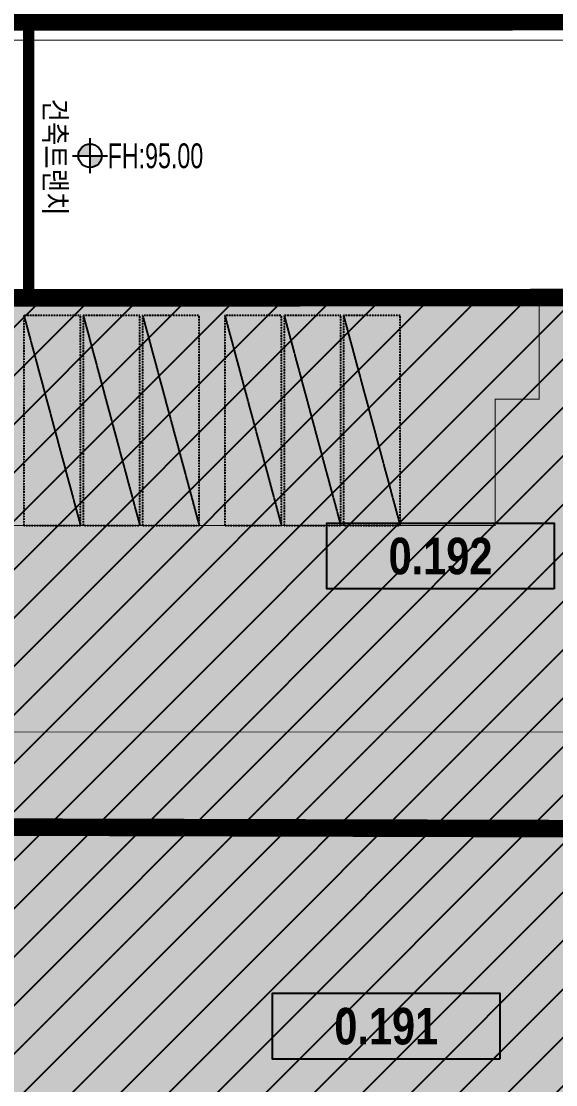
# Model space of a CAD drawing. Header units: inches. Extents: x 7998 to 323252, y 7981 to 229604.
# Drawn here: x 117212 to 146476, y 83971 to 142182 of the extents above; entities that cross this region are included whole.
import ezdxf
from ezdxf.enums import TextEntityAlignment as Align

# ---------------------------------------------------------------- set-up
doc = ezdxf.new("R2010")
doc.units = ezdxf.units.IN
doc.header["$MEASUREMENT"] = 0
for name, pattern in [('DASHED', [0.75, 0.5, -0.25]), ('XREF_BASE$0$CENTER', [2, 1.25, -0.25, 0.25, -0.25]), ('XREF_BASE$0$HID', [2, 1.1, -0.9])]:
    doc.linetypes.add(name, pattern=pattern)
for name, color, linetype in [('-00 기호-우수-U형플륨관D200', 4, 'Continuous'), ('0-건축트랜치', 251, 'Continuous'), ('CD_BASIN AREA', 30, 'Continuous'), ('CD_BASIN AREA_TEXT', 240, 'Continuous'), ('CD_BOX', 130, 'Continuous'), ('CE_SITE_FH', 170, 'Continuous'), ('XREF_BASE$0$2F', 5, 'XREF_BASE$0$HID'), ('XREF_BASE$0$A-FLOR-PFIX', 6, 'Continuous'), ('XREF_BASE$0$COL', 2, 'Continuous'), ('XREF_BASE$0$사업부지', 7, 'Continuous'), ('XREF_BASE$0$지상1층', 253, 'Continuous'), ('XREF_BASE$0$지상1층 평면도$0$A-PK', 6, 'Continuous'), ('XREF_BASE$0$지하2층외벽선', 6, 'Continuous')]:
    doc.layers.add(name, color=color, linetype=linetype)
doc.layers.add('CE_FH_TEXT', color=130, linetype='Continuous', lineweight=20)
doc.layers.add('XREF_BASE$0$CE_FH_TEXT', color=130, linetype='Continuous', lineweight=20)
doc.styles.add('나눔고딕B', font='나눔고딕BOLD.TTF')
doc.styles.add('나눔고딕N', font='나눔고딕.TTF')
doc.styles.add('휴먼엑스포', font='HMFMMUEX.TTC')
doc.linetypes.add('U', pattern='A,0.5,-0.0645,["U",휴먼엑스포,S=0.4,R=0,X=0,Y=-0.2],-0.4355,0.25', length=1.25)

# ---------------------------------------------------------------- blocks, each defined once
blk = doc.blocks.new('XREF_BASE$0$A$C1BFD5BFA')
at = {"layer": 'XREF_BASE$0$COL', "color": 8}
for points in [[(100200, 22900), (100200, 58200), (0, 58200)], [(95500, 57800), (4700, 57800)]]:
    blk.add_lwpolyline(points, dxfattribs=at)
blk = doc.blocks.new('XREF_BASE$0$G$C0DE8C9DA')
at = {"layer": 'XREF_BASE$0$A-FLOR-PFIX', "color": 8}
for p, q in [((23200, 14900), (800, 14900)), ((91100, 14900), (23700, 14900))]:
    blk.add_line(p, q, dxfattribs=at)
for points in [[(23700, 14900), (23700, 200), (23200, 200), (23200, 14900)], [(23650, 14850), (23650, 250), (23250, 250), (23250, 14850)], [(23620, 14785), (23620, 14735), (23280, 14735), (23280, 14785)], [(23620, 14685), (23620, 14635), (23280, 14635), (23280, 14685)], [(23620, 14585), (23620, 14535), (23280, 14535), (23280, 14585)], [(23620, 14485), (23620, 14435), (23280, 14435), (23280, 14485)], [(23620, 14385), (23620, 14335), (23280, 14335), (23280, 14385)], [(23620, 14285), (23620, 14235), (23280, 14235), (23280, 14285)], [(23620, 14185), (23620, 14135), (23280, 14135), (23280, 14185)], [(23620, 14085), (23620, 14035), (23280, 14035), (23280, 14085)], [(23620, 13985), (23620, 13935), (23280, 13935), (23280, 13985)], [(23620, 13885), (23620, 13835), (23280, 13835), (23280, 13885)], [(23620, 13785), (23620, 13735), (23280, 13735), (23280, 13785)], [(23620, 13685), (23620, 13635), (23280, 13635), (23280, 13685)], [(23620, 13585), (23620, 13535), (23280, 13535), (23280, 13585)], [(23620, 13485), (23620, 13435), (23280, 13435), (23280, 13485)], [(23620, 13385), (23620, 13335), (23280, 13335), (23280, 13385)], [(23620, 13285), (23620, 13235), (23280, 13235), (23280, 13285)], [(23620, 13185), (23620, 13135), (23280, 13135), (23280, 13185)], [(23620, 13085), (23620, 13035), (23280, 13035), (23280, 13085)], [(23620, 12985), (23620, 12935), (23280, 12935), (23280, 12985)], [(23620, 12885), (23620, 12835), (23280, 12835), (23280, 12885)], [(23620, 12785), (23620, 12735), (23280, 12735), (23280, 12785)], [(23620, 12685), (23620, 12635), (23280, 12635), (23280, 12685)], [(23620, 12585), (23620, 12535), (23280, 12535), (23280, 12585)], [(23620, 12485), (23620, 12435), (23280, 12435), (23280, 12485)], [(23620, 12385), (23620, 12335), (23280, 12335), (23280, 12385)], [(23620, 12285), (23620, 12235), (23280, 12235), (23280, 12285)], [(23620, 12185), (23620, 12135), (23280, 12135), (23280, 12185)], [(23620, 12085), (23620, 12035), (23280, 12035), (23280, 12085)], [(23620, 11985), (23620, 11935), (23280, 11935), (23280, 11985)], [(23620, 11885), (23620, 11835), (23280, 11835), (23280, 11885)], [(23620, 11785), (23620, 11735), (23280, 11735), (23280, 11785)], [(23620, 11685), (23620, 11635), (23280, 11635), (23280, 11685)], [(23620, 11585), (23620, 11535), (23280, 11535), (23280, 11585)], [(23620, 11485), (23620, 11435), (23280, 11435), (23280, 11485)], [(23620, 11385), (23620, 11335), (23280, 11335), (23280, 11385)], [(23620, 11285), (23620, 11235), (23280, 11235), (23280, 11285)], [(23620, 11185), (23620, 11135), (23280, 11135), (23280, 11185)], [(23620, 11085), (23620, 11035), (23280, 11035), (23280, 11085)], [(23620, 10985), (23620, 10935), (23280, 10935), (23280, 10985)], [(23620, 10885), (23620, 10835), (23280, 10835), (23280, 10885)], [(23620, 10785), (23620, 10735), (23280, 10735), (23280, 10785)], [(23620, 10685), (23620, 10635), (23280, 10635), (23280, 10685)], [(23620, 10585), (23620, 10535), (23280, 10535), (23280, 10585)], [(23620, 10485), (23620, 10435), (23280, 10435), (23280, 10485)], [(23620, 10385), (23620, 10335), (23280, 10335), (23280, 10385)], [(23620, 10285), (23620, 10235), (23280, 10235), (23280, 10285)], [(23620, 10185), (23620, 10135), (23280, 10135), (23280, 10185)], [(23620, 10085), (23620, 10035), (23280, 10035), (23280, 10085)], [(23620, 9985), (23620, 9935), (23280, 9935), (23280, 9985)], [(23620, 9885), (23620, 9835), (23280, 9835), (23280, 9885)], [(23620, 9785), (23620, 9735), (23280, 9735), (23280, 9785)], [(23620, 9685), (23620, 9635), (23280, 9635), (23280, 9685)], [(23620, 9585), (23620, 9535), (23280, 9535), (23280, 9585)], [(23620, 9485), (23620, 9435), (23280, 9435), (23280, 9485)], [(23620, 9385), (23620, 9335), (23280, 9335), (23280, 9385)], [(23620, 9285), (23620, 9235), (23280, 9235), (23280, 9285)], [(23620, 9185), (23620, 9135), (23280, 9135), (23280, 9185)], [(23620, 9085), (23620, 9035), (23280, 9035), (23280, 9085)], [(23620, 8985), (23620, 8935), (23280, 8935), (23280, 8985)], [(23620, 8885), (23620, 8835), (23280, 8835), (23280, 8885)], [(23620, 8785), (23620, 8735), (23280, 8735), (23280, 8785)], [(23620, 8685), (23620, 8635), (23280, 8635), (23280, 8685)], [(23620, 8585), (23620, 8535), (23280, 8535), (23280, 8585)], [(23620, 8485), (23620, 8435), (23280, 8435), (23280, 8485)], [(23620, 8385), (23620, 8335), (23280, 8335), (23280, 8385)], [(23620, 8285), (23620, 8235), (23280, 8235), (23280, 8285)], [(23620, 8185), (23620, 8135), (23280, 8135), (23280, 8185)], [(23620, 8085), (23620, 8035), (23280, 8035), (23280, 8085)], [(23620, 7985), (23620, 7935), (23280, 7935), (23280, 7985)], [(23620, 7885), (23620, 7835), (23280, 7835), (23280, 7885)], [(23620, 7785), (23620, 7735), (23280, 7735), (23280, 7785)], [(23620, 7685), (23620, 7635), (23280, 7635), (23280, 7685)], [(23620, 7585), (23620, 7535), (23280, 7535), (23280, 7585)], [(23620, 7485), (23620, 7435), (23280, 7435), (23280, 7485)], [(23620, 7385), (23620, 7335), (23280, 7335), (23280, 7385)], [(23620, 7285), (23620, 7235), (23280, 7235), (23280, 7285)], [(23620, 7185), (23620, 7135), (23280, 7135), (23280, 7185)], [(23620, 7085), (23620, 7035), (23280, 7035), (23280, 7085)], [(23620, 6985), (23620, 6935), (23280, 6935), (23280, 6985)], [(23620, 6885), (23620, 6835), (23280, 6835), (23280, 6885)], [(23620, 6785), (23620, 6735), (23280, 6735), (23280, 6785)], [(23620, 6685), (23620, 6635), (23280, 6635), (23280, 6685)], [(23620, 6585), (23620, 6535), (23280, 6535), (23280, 6585)], [(23620, 6485), (23620, 6435), (23280, 6435), (23280, 6485)], [(23620, 6385), (23620, 6335), (23280, 6335), (23280, 6385)], [(23620, 6285), (23620, 6235), (23280, 6235), (23280, 6285)], [(23620, 6185), (23620, 6135), (23280, 6135), (23280, 6185)], [(23620, 6085), (23620, 6035), (23280, 6035), (23280, 6085)], [(23620, 5985), (23620, 5935), (23280, 5935), (23280, 5985)], [(23620, 5885), (23620, 5835), (23280, 5835), (23280, 5885)], [(23620, 5785), (23620, 5735), (23280, 5735), (23280, 5785)], [(23620, 5685), (23620, 5635), (23280, 5635), (23280, 5685)], [(23620, 5585), (23620, 5535), (23280, 5535), (23280, 5585)], [(23620, 5485), (23620, 5435), (23280, 5435), (23280, 5485)], [(23620, 5385), (23620, 5335), (23280, 5335), (23280, 5385)], [(23620, 5285), (23620, 5235), (23280, 5235), (23280, 5285)], [(23620, 5185), (23620, 5135), (23280, 5135), (23280, 5185)], [(23620, 5085), (23620, 5035), (23280, 5035), (23280, 5085)], [(23620, 4985), (23620, 4935), (23280, 4935), (23280, 4985)], [(23620, 4885), (23620, 4835), (23280, 4835), (23280, 4885)], [(23620, 4785), (23620, 4735), (23280, 4735), (23280, 4785)], [(23620, 4685), (23620, 4635), (23280, 4635), (23280, 4685)], [(23620, 4585), (23620, 4535), (23280, 4535), (23280, 4585)], [(23620, 4485), (23620, 4435), (23280, 4435), (23280, 4485)], [(23620, 4385), (23620, 4335), (23280, 4335), (23280, 4385)], [(23620, 4285), (23620, 4235), (23280, 4235), (23280, 4285)], [(23620, 4185), (23620, 4135), (23280, 4135), (23280, 4185)], [(23620, 4085), (23620, 4035), (23280, 4035), (23280, 4085)], [(23620, 3985), (23620, 3935), (23280, 3935), (23280, 3985)], [(23620, 3885), (23620, 3835), (23280, 3835), (23280, 3885)], [(23620, 3785), (23620, 3735), (23280, 3735), (23280, 3785)], [(23620, 3685), (23620, 3635), (23280, 3635), (23280, 3685)], [(23620, 3585), (23620, 3535), (23280, 3535), (23280, 3585)], [(23620, 3485), (23620, 3435), (23280, 3435), (23280, 3485)], [(23620, 3385), (23620, 3335), (23280, 3335), (23280, 3385)], [(23620, 3285), (23620, 3235), (23280, 3235), (23280, 3285)], [(23620, 3185), (23620, 3135), (23280, 3135), (23280, 3185)], [(23620, 3085), (23620, 3035), (23280, 3035), (23280, 3085)], [(23620, 2985), (23620, 2935), (23280, 2935), (23280, 2985)], [(23620, 2885), (23620, 2835), (23280, 2835), (23280, 2885)], [(23620, 2785), (23620, 2735), (23280, 2735), (23280, 2785)], [(23620, 2685), (23620, 2635), (23280, 2635), (23280, 2685)], [(23620, 2585), (23620, 2535), (23280, 2535), (23280, 2585)], [(23620, 2485), (23620, 2435), (23280, 2435), (23280, 2485)], [(23620, 2385), (23620, 2335), (23280, 2335), (23280, 2385)], [(23620, 2285), (23620, 2235), (23280, 2235), (23280, 2285)], [(23620, 2185), (23620, 2135), (23280, 2135), (23280, 2185)], [(23620, 2085), (23620, 2035), (23280, 2035), (23280, 2085)], [(23620, 1985), (23620, 1935), (23280, 1935), (23280, 1985)], [(23620, 1885), (23620, 1835), (23280, 1835), (23280, 1885)], [(23620, 1785), (23620, 1735), (23280, 1735), (23280, 1785)], [(23620, 1685), (23620, 1635), (23280, 1635), (23280, 1685)], [(23620, 1585), (23620, 1535), (23280, 1535), (23280, 1585)], [(23620, 1485), (23620, 1435), (23280, 1435), (23280, 1485)], [(23620, 1385), (23620, 1335), (23280, 1335), (23280, 1385)], [(23620, 1285), (23620, 1235), (23280, 1235), (23280, 1285)], [(23620, 1185), (23620, 1135), (23280, 1135), (23280, 1185)], [(23620, 1085), (23620, 1035), (23280, 1035), (23280, 1085)], [(23620, 1008), (23620, 958), (23280, 958), (23280, 1008)], [(23620, 930), (23620, 880), (23280, 880), (23280, 930)], [(23620, 830), (23620, 780), (23280, 780), (23280, 830)], [(23620, 730), (23620, 680), (23280, 680), (23280, 730)], [(23620, 630), (23620, 580), (23280, 580), (23280, 630)], [(23620, 530), (23620, 480), (23280, 480), (23280, 530)], [(23620, 430), (23620, 380), (23280, 380), (23280, 430)], [(23620, 330), (23620, 280), (23280, 280), (23280, 330)]]:
    blk.add_lwpolyline(points, close=True, dxfattribs=at)
blk = doc.blocks.new('XREF_BASE$0$A$C55BF2D68')
at = {"layer": 'XREF_BASE$0$지상1층 평면도$0$A-PK', "color": 8, "linetype": 'XREF_BASE$0$HID'}
for p, q in [((48903, 107356, 103000), (52003, 95856, 103000)), ((52153, 107356, 103000), (55253, 95856, 103000)), ((55403, 107356, 103000), (58503, 95856, 103000)), ((59903, 107356, 103000), (63003, 95856, 103000)), ((63153, 107356, 103000), (66253, 95856, 103000)), ((66403, 107356, 103000), (69503, 95856, 103000))]:
    blk.add_line(p, q, dxfattribs=at)
at = {"layer": 'XREF_BASE$0$지상1층 평면도$0$A-PK', "color": 8, "linetype": 'XREF_BASE$0$HID', "elevation": 103000}
for points in [[(48903, 107356), (48903, 95856), (52003, 95856), (52003, 107356)], [(52153, 107356), (52153, 95856), (55253, 95856), (55253, 107356)], [(55403, 107356), (55403, 95856), (58503, 95856), (58503, 107356)], [(59903, 107356), (59903, 95856), (63003, 95856), (63003, 107356)], [(63153, 107356), (63153, 95856), (66253, 95856), (66253, 107356)], [(66403, 107356), (66403, 95856), (69503, 95856), (69503, 107356)]]:
    blk.add_lwpolyline(points, close=True, dxfattribs=at)
blk = doc.blocks.new('XREF_BASE', base_point=(0, 0))
at = {"layer": 'XREF_BASE$0$2F', "linetype": 'ByBlock'}
h = blk.add_hatch(dxfattribs=at)
h.set_pattern_fill('ANSI31', color=8, scale=15000)
h.set_pattern_definition([(45, (-2584541.3, 1388298.8), (-1325.8252, 1325.8252), [])])
h.paths.add_polyline_path([(105077, 127089), (105077, 68889), (205277, 68889), (205277, 81889), (211599, 81889), (211599, 91789), (205277, 91789), (205277, 127089)])
at = {"layer": 'XREF_BASE$0$사업부지', "linetype": 'Continuous', "ltscale": 10}
h = blk.add_hatch(dxfattribs=at)
h.set_pattern_fill('AR-HBONE', color=8, scale=100, angle=14.62513, style=0)
h.set_pattern_definition([(59.62512505, (-197428128.22, -418529398.62), (-142.83199963, 547.356392), [1200, -400]), (149.62512505, (-197427925.96, -418529053.53), (-142.83199963, 547.356392), [1200, -400])])
edge = h.paths.add_edge_path()
edge.add_arc((226784, 143735), 43739, 177.97379, 182.02621, ccw=False)
edge.add_line((183072, 145281), (144869, 145281))
edge.add_line((144869, 145281), (144869, 142188))
edge.add_line((144869, 142188), (183072, 142188))
h = blk.add_hatch(dxfattribs=at)
h.set_pattern_fill('AR-HBONE', color=8, scale=100, angle=14.62513, style=0)
h.set_pattern_definition([(59.62512505, (-197505235.8, -418325729.87), (-142.83199963, 547.356392), [1200, -400]), (149.62512505, (-197505033.53, -418325384.78), (-142.83199963, 547.356392), [1200, -400])])
edge = h.paths.add_edge_path()
edge.add_arc((69656, 120961), 8500, 12.08953, 71.41029, ccw=False)
edge.add_arc((69656, 120961), 8500, 360, 12.08953, ccw=False)
edge.add_line((78156, 120961), (78156, 82685))
edge.add_arc((107656, 82685), 29500, 180, 238.20401)
edge.add_line((92113, 57612), (124240, 37695))
edge.add_arc((133461, 52569), 17500, 238.20401, 296.88928)
edge.add_arc((133461, 52569), 17500, 296.88928, 329.81131)
edge.add_arc((160256, 36981), 13500, 90, 149.81131, ccw=False)
edge.add_line((160256, 50481), (162177, 50481))
edge.add_line((162177, 50481), (162177, 51981))
edge.add_line((162177, 51981), (160256, 51981))
edge.add_arc((160256, 36981), 15000, 90, 149.81131)
edge.add_arc((133461, 52569), 16000, 296.88928, 329.81131, ccw=False)
edge.add_arc((133461, 52569), 16000, 238.20401, 296.88928, ccw=False)
edge.add_line((125030, 38970), (92903, 58887))
edge.add_arc((107656, 82685), 28000, 180, 238.20401, ccw=False)
edge.add_line((79656, 82685), (79656, 120961))
edge.add_arc((69656, 120961), 10000, 360, 12.08953)
edge.add_arc((69656, 120961), 10000, 12.08953, 76.96135)
edge.add_line((71912, 130703), (72366, 129018))
at = {"layer": 'XREF_BASE$0$지상1층'}
h = blk.add_hatch(color=253, dxfattribs=at)
h.dxf.hatch_style = 1
h.paths.add_polyline_path([(89669, 80385), (89669, 106985), (97072, 106985), (97072, 106985), (97072, 114785), (94869, 114785), (94869, 123885), (105269, 123885), (105269, 127085), (109769, 127085), (205269, 127085), (205269, 69085), (105269, 69085), (105269, 75985), (102769, 75985), (102769, 80385)])
at = {"color": 8}
blk.add_line((185472, 141988), (94972, 141988), dxfattribs=at)
blk.add_lwpolyline([(105072, 124588), (94172, 124588), (94172, 118188), (94872, 118188), (94872, 114788), (97072, 114788), (97072, 106988), (89672, 106988), (89672, 80388), (102772, 80388), (102772, 75988), (105272, 75988), (105272, 69088), (205072, 69088), (205072, 102988), (205272, 102988), (205272, 127088), (105072, 127088)], close=True, dxfattribs=at)
at = {"layer": 'XREF_BASE$0$2F', "color": 8}
blk.add_lwpolyline([(105077, 127089), (105077, 68889), (205277, 68889), (205277, 81889), (211599, 81889), (211599, 91789), (205277, 91789), (205277, 127089)], close=True, dxfattribs=at)
at = {"layer": 'XREF_BASE$0$CE_FH_TEXT', "color": 8, "linetype": 'XREF_BASE$0$CENTER', "const_width": 53.3}
blk.add_lwpolyline([(89669, 109485), (97269, 109485), (97269, 106185), (105069, 106185), (105069, 103285), (205069, 103285), (205069, 127085), (200569, 127085), (200569, 121505), (198169, 121505), (198169, 114585), (150269, 114585), (150269, 127085), (145569, 127085), (145569, 121505), (143169, 121505), (143169, 114585), (112169, 114585), (112169, 121505), (109769, 121505), (109769, 127085), (105069, 127085), (105069, 123885), (89669, 123885)], close=True, dxfattribs=at)
at = {"layer": 'XREF_BASE$0$지상1층', "color": 8}
blk.add_lwpolyline([(89669, 80385), (89669, 106985), (97069, 106985), (97069, 109885), (102769, 109885), (102769, 114785), (94869, 114785), (94869, 123885), (105269, 123885), (105269, 127085), (109769, 127085), (205269, 127085), (205269, 69085), (105269, 69085), (105269, 75985), (102769, 75985), (102769, 80385)], close=True, dxfattribs=at)
at = {"layer": 'XREF_BASE$0$지하2층외벽선', "color": 8, "linetype": 'XREF_BASE$0$HID'}
blk.add_lwpolyline([(194072, 69088), (105272, 69088), (105272, 78588), (89672, 78588), (89672, 154688), (144869, 154688), (144869, 142188), (185672, 142188), (185672, 127088), (205072, 127088), (205072, 80588), (194072, 69088)], dxfattribs=at)
at = {"color": 8}
for name, p in [('XREF_BASE$0$G$C0DE8C9DA', (94172, 126888)), ('XREF_BASE$0$A$C1BFD5BFA', (105069, 68885))]:
    blk.add_blockref(name, p, dxfattribs=at)
at = {"layer": 'XREF_BASE$0$지상1층 평면도$0$A-PK'}
blk.add_blockref('XREF_BASE$0$A$C55BF2D68', (68452, 18734, -103000), dxfattribs=at)
blk = doc.blocks.new('FH P')
at = {"layer": 'CE_SITE_FH', "lineweight": 25}
h = blk.add_hatch(color=256, dxfattribs=at)
h.paths.add_polyline_path([(0, 0), (0, 800, 0.414214), (-800, 0)])
h.paths.add_polyline_path([(800, 0), (0, 0), (0, -800, 0.414214)])
for points in [[(0, -1200), (0, 1200)], [(-1200, 0), (1200, 0)]]:
    blk.add_lwpolyline(points, dxfattribs=at)
blk.add_circle((0, 0), 800, dxfattribs=at)
blk = doc.blocks.new('FDGSG')
at = {"layer": 'CD_BOX', "linetype": 'ByBlock'}
h = blk.add_hatch(color=254, dxfattribs=at)
h.dxf.hatch_style = 1
h.paths.add_polyline_path([(7773, 0), (-7773, 0), (-7773, 4500), (7773, 4500)])
blk.add_lwpolyline([(7773, 0), (-7773, 0), (-7773, 4500), (7773, 4500)], close=True, dxfattribs=at)

msp = doc.modelspace()

# ---------------------------------------------------------------- linework, layer by layer
at = {"layer": '0-건축트랜치', "color": 251, "linetype": 'ByBlock', "const_width": 50}
for points in [[(185270, 127079), (185270, 141782), (94030, 141782)], [(184630, 127079), (184630, 141142), (94030, 141142)]]:
    msp.add_lwpolyline(points, dxfattribs=at)
at = {"layer": 'CD_BASIN AREA', "linetype": 'DASHED', "ltscale": 10000, "const_width": 960, "flags": 128}
for points in [[(127472, 161710), (118687, 154239), (103087, 154230), (103092, 145230), (103094, 142134), (185707, 142180), (185715, 127079)], [(171179, 97922), (105123, 98103)]]:
    msp.add_lwpolyline(points, dxfattribs=at)
msp.add_lwpolyline([(144906, 18698), (144906, 18698), (141476, 19099), (138354, 19493), (134248, 28592), (134242, 28596), (134248, 28592), (123701, 25141), (101118, 41750), (101118, 41750), (101118, 41750), (101118, 41750, 0.414214), (100799, 43847), (93399, 49289), (91458, 50717), (77942, 60658, -0.241383), (66330, 83924), (66622, 111075), (73829, 110955), (74004, 121454), (77111, 123289), (83670, 125714), (89709, 123826), (105109, 123834), (105107, 127034), (185715, 127079), (205307, 127090), (205326, 91790), (211676, 91793), (211682, 81893), (205332, 81890), (205339, 68890), (105139, 68834), (105135, 75934), (102835, 75933), (102833, 80333), (89741, 80326), (89870, 106982), (97070, 106982), (97070, 114782), (94867, 114782), (94870, 123879)], format="xyb", dxfattribs=at)

# ---------------------------------------------------------------- block references
at = {"layer": '-00 기호-우수-U형플륨관D200', "linetype": 'U', "ltscale": 1600}
msp.add_blockref('XREF_BASE', (-2, -6), dxfattribs=at)
at = {"layer": 'CD_BOX', "linetype": 'ByBlock', "xscale": 0.8, "yscale": 0.8, "zscale": 0.8}
for p in [(140167, 111112), (137195, 85377)]:
    msp.add_blockref('FDGSG', p, dxfattribs=at)
at = {"layer": 'CE_SITE_FH', "lineweight": 25, "xscale": 0.8, "yscale": 0.8, "zscale": 0.8}
msp.add_blockref('FH P', (120979, 134820), dxfattribs=at)

# ---------------------------------------------------------------- texts
at = {"layer": '0-건축트랜치', "color": 251, "linetype": 'ByBlock', "style": '나눔고딕B', "width": 0.85}
msp.add_text('건축트랜치', height=1200, rotation=270, dxfattribs=at).set_placement((119074, 134750), align=Align.MIDDLE_CENTER)
at = {"layer": 'CD_BASIN AREA_TEXT', "style": '나눔고딕B', "width": 0.85}
for s, p in [('0.192', (140167, 112912)), ('0.191', (137195, 87177))]:
    msp.add_text(s, height=2000, dxfattribs=at).set_placement(p, align=Align.MIDDLE_CENTER)
at = {"layer": 'CE_FH_TEXT', "lineweight": 20, "style": '나눔고딕N', "width": 0.7}
msp.add_text('FH:95.00', height=1360, dxfattribs=at).set_placement((121939, 134820), align=Align.MIDDLE_LEFT)

doc.saveas('drawing.dxf')
